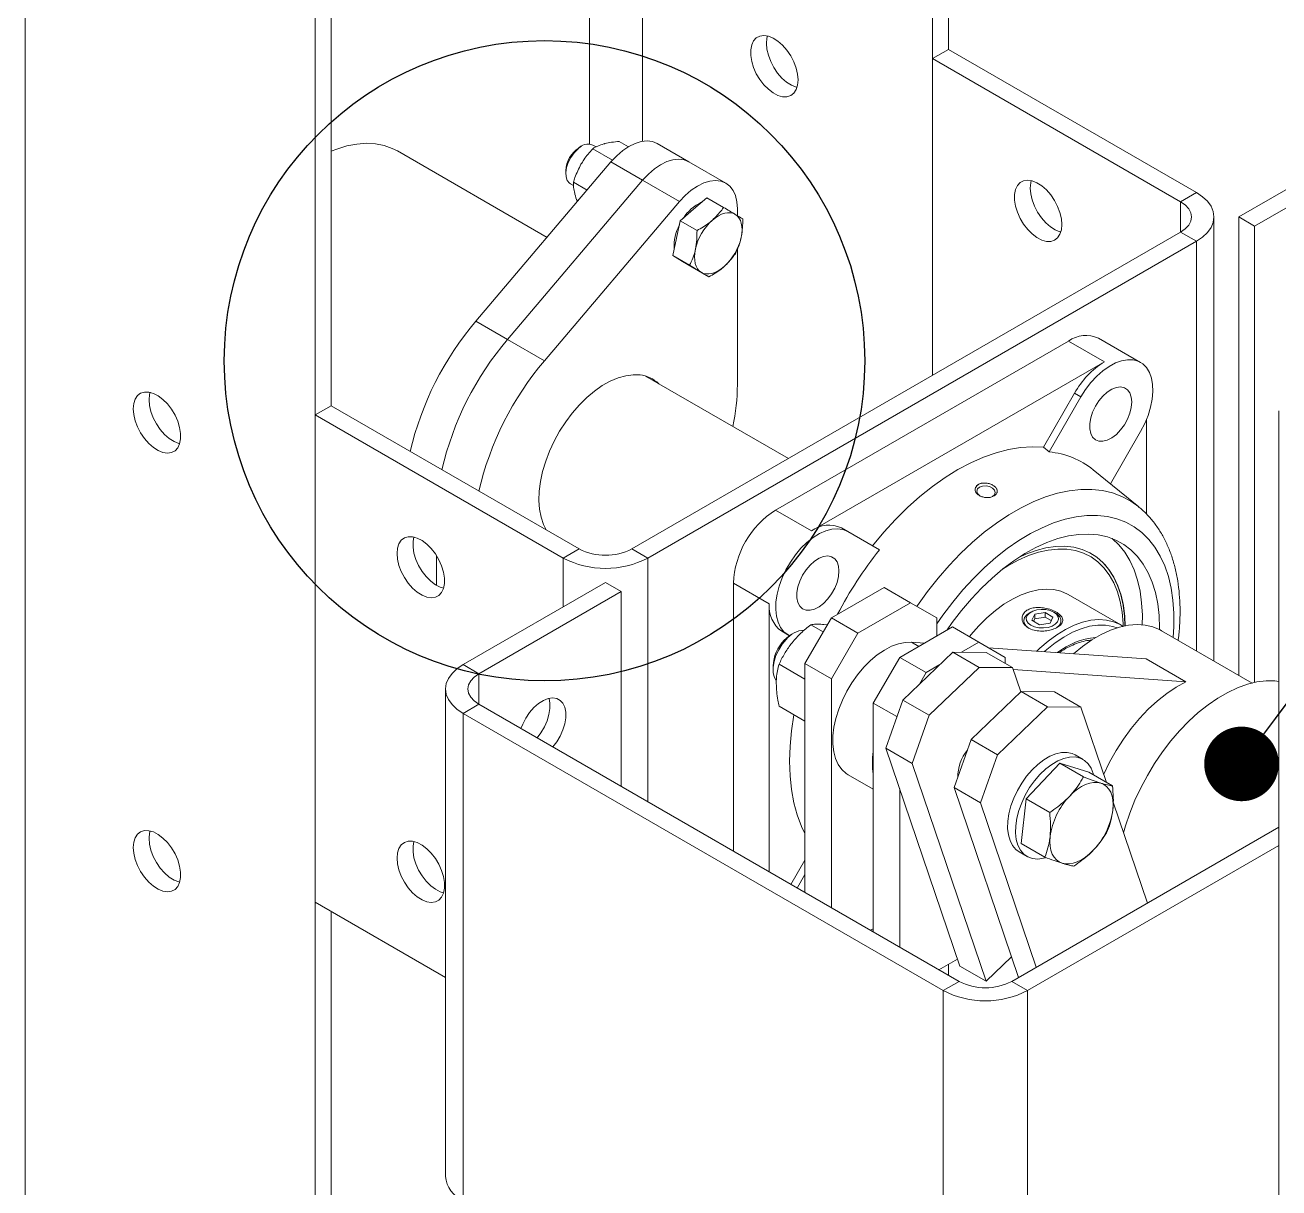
# Model space of a CAD drawing. Header units: millimetres. Extents: x -3124 to 13554, y -5049 to 691.
# Drawn here: x -1546 to -1209.9, y -3250.6 to -2938.9 of the extents above; entities that cross this region are included whole.
import ezdxf

# ---------------------------------------------------------------- set-up
doc = ezdxf.new("R2010")
doc.units = ezdxf.units.MM
doc.layers.add('SHEET', color=179, linetype='Continuous')
doc.dimstyles.new('SLDDIMSTYLE1', dxfattribs={"dimtxt": 0.18, "dimasz": 3.302, "dimexe": 0, "dimexo": 0.0625, "dimgap": 0, "dimtad": 0, "dimtih": 1, "dimtoh": 1, "dimdec": 0, "dimrnd": 1e-09, "dimzin": 0, "dimdsep": 46, "dimtxsty": 'Standard', "dimsah": 1, "dimcen": 0.09, "dimadec": 0, "dimazin": 0, "dimtfac": 3.302, "dimtdec": 0, "dimtofl": 0, "dimtmove": 0, "dimatfit": 3, "dimfxl": 1, "dimfrac": 2, "dimtolj": 1, "dimtzin": 0, "dimarcsym": 0})

msp = doc.modelspace()

# ---------------------------------------------------------------- linework, layer by layer
at = {"linetype": 'Continuous', "lineweight": 20}
for p, q in [((-1298.49524, -2780.87176), (-1298.49524, -2945.40477)), ((-1302.73789, -2783.32099), (-1302.73789, -3032.7604)), ((-1380.51964, -2970.01314), (-1380.51964, -2828.22344)), ((-1545.98262, -4156.73437), (-1545.98262, -2833.93828)), ((-1394.66176, -2836.38757), (-1394.66176, -2970.77433)), ((-1463.95824, -3040.92453), (-1463.95824, -2876.39152)), ((-1468.20086, -4201.63682), (-1468.20086, -2878.84073)), ((-1298.49524, -2945.40477), (-1302.73789, -2947.854)), ((-1232.02721, -2983.77595), (-1298.49524, -2945.40477)), ((-1236.26986, -2986.22518), (-1302.73789, -2947.854)), ((-1302.73789, -2947.854), (-1302.73789, -3032.7604)), ((-1386.72526, -2970.06081), (-1384.26835, -2971.47915)), ((-1368.07051, -2975.5094), (-1376.55577, -2970.61096)), ((-1220.71348, -2990.30722), (-1182.52973, -2968.26421)), ((-1216.4709, -2992.75642), (-1178.28714, -2970.7134)), ((-1406.09209, -2995.77721), (-1446.20265, -2972.62187)), ((-1396.80923, -2971.34055), (-1397.4908, -2971.73405)), ((-1393.8321, -2972.00539), (-1388.52168, -2975.07103)), ((-1392.957, -2971.53485), (-1393.80879, -2971.04312)), ((-1388.95834, -2975.57144), (-1425.14786, -3018.24957)), ((-1380.47309, -2980.46987), (-1388.95834, -2975.57144)), ((-1358.17098, -2981.22428), (-1368.07051, -2975.5094)), ((-1380.47309, -2980.46987), (-1416.6626, -3023.14801)), ((-1401.05122, -2977.90153), (-1401.05118, -2978.68856)), ((-1370.57355, -2986.18475), (-1380.47309, -2980.46987)), ((-1399.80831, -2981.43566), (-1398.97068, -2981.91921)), ((-1399.00402, -2981.0192), (-1395.36119, -2983.12217)), ((-1236.26986, -2986.22518), (-1232.02721, -2983.77595)), ((-1370.57355, -2986.18475), (-1406.76307, -3028.86289)), ((-1366.82598, -2988.25316), (-1363.26676, -2985.14516)), ((-1363.26676, -2985.14516), (-1358.77231, -2987.73976)), ((-1236.26986, -2986.22518), (-1236.26986, -2994.38921)), ((-1370.3852, -2991.36116), (-1366.82598, -2988.25316)), ((-1355.06376, -2989.96341), (-1355.06376, -2988.09196)), ((-1227.34095, -3109.36011), (-1227.34095, -2990.3072)), ((-1220.71348, -2990.30722), (-1216.4709, -2992.75642)), ((-1220.71348, -3113.18605), (-1220.71348, -2990.30722)), ((-1371.37487, -2996.0186), (-1370.3852, -2991.36116)), ((-1370.3852, -2991.36116), (-1365.89074, -2993.95576)), ((-1216.4709, -3115.09452), (-1216.4709, -2992.75642)), ((-1383.34805, -3079.29568), (-1236.26986, -2994.38925)), ((-1379.10538, -3081.74492), (-1232.02719, -2996.83849)), ((-1372.36456, -3000.67594), (-1371.37487, -2996.0186)), ((-1236.26986, -2994.38925), (-1232.02719, -2996.83849)), ((-1232.02719, -3106.65478), (-1232.02719, -2996.83849)), ((-1372.36456, -3000.67594), (-1367.8701, -3003.27054)), ((-1369.79501, -3002.22538), (-1372.36456, -3000.67594)), ((-1355.06376, -3035.22022), (-1355.06376, -2998.90343)), ((-1370.17, -3002.00945), (-1370.41725, -3001.85014)), ((-1370.17, -3002.00945), (-1369.77053, -3002.24006)), ((-1367.22549, -3003.77472), (-1369.79501, -3002.22538)), ((-1367.22549, -3003.77472), (-1362.73103, -3006.36932)), ((-1416.6626, -3023.14801), (-1425.14786, -3018.24957)), ((-1406.76307, -3028.86289), (-1416.6626, -3023.14801)), ((-1266.32187, -3023.57697), (-1344.8107, -3068.8876)), ((-1256.70531, -3029.12849), (-1266.32187, -3023.57697)), ((-1247.0088, -3029.31614), (-1258.32253, -3022.78487)), ((-1256.70531, -3029.12849), (-1335.19414, -3074.43913)), ((-1341.38471, -3055.07066), (-1379.69249, -3032.95605)), ((-1273.05624, -3052.03758), (-1264.70531, -3037.57329)), ((-1263.00814, -3038.55305), (-1264.70531, -3037.57329)), ((-1468.20086, -3043.37375), (-1463.95824, -3040.92453)), ((-1397.49021, -3079.2957), (-1463.95824, -3040.92453)), ((-1263.00814, -3038.55305), (-1271.52229, -3053.30001)), ((-1401.73284, -3081.74492), (-1468.20086, -3043.37375)), ((-1468.20086, -3043.37375), (-1468.20086, -3174.02025)), ((-1245.3916, -3070.00699), (-1245.3916, -3044.50352)), ((-1209.93464, -3042.26935), (-1209.93464, -3422.77742)), ((-1255.10716, -3061.82062), (-1247.00814, -3047.7927)), ((-1273.05624, -3052.03758), (-1271.52229, -3053.30001)), ((-1247.49776, -3068.02589), (-1259.68195, -3058.08996)), ((-1344.8107, -3068.8876), (-1335.19414, -3074.43913)), ((-1325.49699, -3074.6271), (-1327.19416, -3073.64734)), ((-1325.49699, -3074.6271), (-1316.98282, -3079.54382)), ((-1435.67399, -3081.16983), (-1435.67399, -3089.09772)), ((-1397.49021, -3079.2957), (-1401.73284, -3081.74492)), ((-1383.34805, -3079.29568), (-1379.10538, -3081.74492)), ((-1401.73284, -3094.80746), (-1401.73284, -3081.74492)), ((-1379.10538, -3081.74492), (-1379.10538, -3147.05751)), ((-1390.41911, -3088.2762), (-1428.60285, -3110.3192)), ((-1390.41911, -3088.2762), (-1386.17652, -3090.72539)), ((-1386.17652, -3090.72539), (-1424.36026, -3112.76839)), ((-1386.17652, -3142.97544), (-1386.17652, -3090.72539)), ((-1356.12443, -3088.48356), (-1346.50787, -3094.03508)), ((-1356.12443, -3160.32421), (-1356.12443, -3088.48356)), ((-1329.87828, -3097.79196), (-1315.73612, -3089.62787)), ((-1308.66506, -3093.7099), (-1315.73612, -3089.62787)), ((-1252.28739, -3099.69296), (-1266.42951, -3091.52888)), ((-1346.50787, -3094.03508), (-1346.50787, -3165.87573)), ((-1322.80722, -3101.874), (-1308.66506, -3093.7099)), ((-1301.594, -3097.79327), (-1308.66506, -3093.7099)), ((-1336.94934, -3110.0394), (-1329.87828, -3097.79196)), ((-1329.87828, -3097.79196), (-1322.80722, -3101.874)), ((-1301.594, -3097.79327), (-1301.594, -3102.60874)), ((-1276.37994, -3096.23331), (-1276.85831, -3096.50975)), ((-1275.36353, -3096.81949), (-1276.11067, -3098.42919)), ((-1276.11067, -3098.42919), (-1274.06941, -3099.60758)), ((-1275.36353, -3098.02396), (-1275.66973, -3098.68384)), ((-1272.57514, -3096.38817), (-1275.36353, -3096.81949)), ((-1275.36353, -3096.81949), (-1275.36353, -3098.02396)), ((-1272.57514, -3097.59265), (-1275.36353, -3098.02396)), ((-1270.53388, -3097.56657), (-1272.57514, -3096.38817)), ((-1272.57514, -3096.38817), (-1272.57514, -3097.59265)), ((-1270.97474, -3098.51654), (-1272.57514, -3097.59265)), ((-1271.28102, -3099.17627), (-1270.53388, -3097.56657)), ((-1269.78607, -3096.50975), (-1270.26465, -3096.23333)), ((-1341.49699, -3102.33995), (-1343.19416, -3101.3602)), ((-1341.08656, -3102.57728), (-1343.19416, -3101.3602)), ((-1332.05116, -3101.55534), (-1335.41364, -3099.61422)), ((-1330.97006, -3099.68283), (-1331.92881, -3099.55612)), ((-1311.5643, -3108.3644), (-1297.42214, -3100.2003)), ((-1290.35091, -3104.28244), (-1297.42214, -3100.2003)), ((-1274.06941, -3099.60758), (-1271.28102, -3099.17627)), ((-1217.1408, -3115.24846), (-1241.39867, -3101.24469)), ((-1341.49699, -3102.33995), (-1341.08618, -3102.57713)), ((-1339.84825, -3101.83733), (-1340.62699, -3102.28704)), ((-1322.80722, -3101.874), (-1329.87828, -3114.12144)), ((-1304.95298, -3104.54786), (-1308.4217, -3104.30061)), ((-1306.47317, -3105.42547), (-1308.4217, -3104.30061)), ((-1295.03683, -3106.98757), (-1290.35091, -3104.28244)), ((-1283.27984, -3108.3658), (-1290.35091, -3104.28244)), ((-1318.63536, -3120.61184), (-1311.5643, -3108.3644)), ((-1311.5643, -3108.3644), (-1304.49307, -3112.44654)), ((-1297.3002, -3106.96949), (-1310.74079, -3119.80842)), ((-1290.22914, -3111.05153), (-1297.3002, -3106.96949)), ((-1297.3002, -3106.96949), (-1288.38046, -3107.04073)), ((-1288.38046, -3107.04073), (-1281.3094, -3111.12277)), ((-1245.50481, -3108.7864), (-1287.76975, -3105.77305)), ((-1283.27984, -3108.3658), (-1283.27984, -3109.98514)), ((-1424.36026, -3112.76839), (-1428.60285, -3110.3192)), ((-1345.50419, -3110.73541), (-1345.50419, -3111.63468)), ((-1336.94926, -3114.18181), (-1343.89894, -3110.16984)), ((-1329.87828, -3114.12144), (-1336.94934, -3110.0394)), ((-1336.94934, -3171.39379), (-1336.94934, -3110.0394)), ((-1304.49307, -3112.44654), (-1300.80518, -3110.31756)), ((-1290.22914, -3111.05153), (-1303.66973, -3123.89046)), ((-1281.3094, -3111.12277), (-1290.22914, -3111.05153)), ((-1279.09787, -3117.6487), (-1281.3094, -3111.12277)), ((-1234.8983, -3114.90941), (-1281.14363, -3111.61225)), ((-1234.8983, -3114.90941), (-1245.50481, -3108.7864)), ((-1424.36026, -3120.93243), (-1424.36026, -3112.76839)), ((-1329.87828, -3175.47582), (-1329.87828, -3114.12144)), ((-1304.49307, -3112.44654), (-1306.28734, -3115.55431)), ((-1433.2892, -3116.85045), (-1433.2892, -3247.49695)), ((-1278.98622, -3117.54193), (-1292.42681, -3130.38086)), ((-1271.91516, -3121.62397), (-1278.98622, -3117.54193)), ((-1278.98622, -3117.54193), (-1270.06647, -3117.61317)), ((-1270.06647, -3117.61317), (-1262.99541, -3121.69521)), ((-1424.36022, -3120.93254), (-1428.60285, -3123.38176)), ((-1295.66685, -3195.22564), (-1424.36022, -3120.93254)), ((-1336.94926, -3125.49613), (-1343.89894, -3121.48417)), ((-1312.30237, -3124.26779), (-1318.63536, -3120.61184)), ((-1318.63536, -3181.96623), (-1318.63536, -3120.61184)), ((-1315.26155, -3132.71844), (-1310.74079, -3119.80842)), ((-1310.74079, -3119.80842), (-1303.66973, -3123.89046)), ((-1271.91516, -3121.62397), (-1285.35575, -3134.4629)), ((-1262.99541, -3121.69521), (-1271.91516, -3121.62397)), ((-1256.14347, -3141.91465), (-1262.99541, -3121.69521)), ((-1299.90947, -3197.67486), (-1428.60285, -3123.38176)), ((-1428.60285, -3123.38176), (-1428.60285, -3254.02825)), ((-1303.66973, -3123.89046), (-1308.19049, -3136.80048)), ((-1296.94756, -3143.29088), (-1292.42681, -3130.38086)), ((-1292.42681, -3130.38086), (-1285.35575, -3134.4629)), ((-1308.19049, -3136.80048), (-1315.26155, -3132.71844)), ((-1315.26155, -3132.71844), (-1295.46597, -3191.13366)), ((-1285.35575, -3134.4629), (-1289.8765, -3147.37292)), ((-1262.41623, -3135.74914), (-1264.53756, -3134.52452)), ((-1308.19049, -3136.80048), (-1288.39491, -3195.21569)), ((-1277.68346, -3146.32826), (-1268.62796, -3136.78033)), ((-1268.62796, -3136.78033), (-1262.3147, -3140.4249)), ((-1268.62796, -3136.78033), (-1260.86008, -3139.19183)), ((-1325.3464, -3139.85824), (-1318.63528, -3143.73249)), ((-1260.86008, -3139.19183), (-1254.54682, -3142.8364)), ((-1311.56413, -3186.04836), (-1311.56413, -3143.62938)), ((-1289.8765, -3147.37292), (-1296.94756, -3143.29088)), ((-1296.94756, -3143.29088), (-1279.70423, -3194.17472)), ((-1289.8765, -3147.37292), (-1274.94712, -3191.42843)), ((-1278.97113, -3158.28783), (-1277.68346, -3146.32826)), ((-1277.68346, -3146.32826), (-1271.3702, -3149.97283)), ((-1245.18647, -3174.24798), (-1254.34995, -3147.2071)), ((-1209.93464, -3153.89756), (-1281.52468, -3195.22562)), ((-1278.97113, -3158.28783), (-1272.65787, -3161.9324)), ((-1209.9346, -3158.79602), (-1277.28201, -3197.67486)), ((-1279.53632, -3160.5059), (-1277.41498, -3161.73052)), ((-1340.71234, -3169.22143), (-1336.94939, -3162.70381)), ((-1336.94926, -3166.62288), (-1339.01517, -3170.20119)), ((-1468.20086, -3174.02025), (-1433.2892, -3194.17432)), ((-1463.95824, -3472.87454), (-1463.95824, -3176.46953)), ((-1318.63528, -3181.11968), (-1319.36846, -3181.54294)), ((-1318.63532, -3181.64526), (-1318.91328, -3181.80572)), ((-1288.39491, -3195.21569), (-1281.56295, -3188.68957)), ((-1296.1021, -3189.25663), (-1301.05431, -3192.11548)), ((-1298.49524, -3190.63806), (-1298.49524, -3193.59279)), ((-1288.39491, -3195.21569), (-1295.46597, -3191.13366)), ((-1295.66685, -3195.22564), (-1299.90947, -3197.67486)), ((-1281.52468, -3195.22562), (-1277.28201, -3197.67486)), ((-1299.90947, -3197.67486), (-1299.90947, -3328.32136)), ((-1277.28201, -3197.67486), (-1277.28201, -3328.32136))]:
    msp.add_line(p, q, dxfattribs=at)
at = {"linetype": 'Continuous', "lineweight": 20, "flags": 128}
for points in [[(-1338.80033, -2953.5732), (-1338.93065, -2952.0186), (-1339.31612, -2950.37735), (-1339.94099, -2948.71646), (-1340.77971, -2947.10412), (-1341.79798, -2945.60607), (-1342.95407, -2944.28387), (-1344.2006, -2943.19155), (-1345.48667, -2942.37378), (-1346.75942, -2941.86418), (-1347.96693, -2941.68358), (-1349.05971, -2941.83923), (-1349.99301, -2942.32494), (-1350.72865, -2943.12062), (-1351.23643, -2944.19393), (-1351.49563, -2945.50088), (-1351.49563, -2946.98783), (-1351.23643, -2948.59395), (-1350.72865, -2950.25354), (-1349.99301, -2951.89865), (-1349.05971, -2953.46183), (-1347.96693, -2954.87928), (-1346.75942, -2956.09274), (-1345.48667, -2957.05263), (-1344.2006, -2957.71972), (-1342.95407, -2958.06662), (-1341.79798, -2958.07921), (-1340.77971, -2957.75693), (-1339.94099, -2957.11285), (-1339.31612, -2956.17342), (-1338.93065, -2954.97723), (-1338.80033, -2953.5732)], [(-1347.28561, -2943.77629), (-1347.15537, -2942.37211), (-1347.0114, -2941.80043)], [(-1339.07456, -2955.5489), (-1339.32651, -2955.48521), (-1340.59935, -2954.97557), (-1341.88533, -2954.15784), (-1343.13187, -2953.06552), (-1344.28795, -2951.74333), (-1345.30622, -2950.24537), (-1346.14494, -2948.63293), (-1346.7699, -2946.97199), (-1347.15537, -2945.33074), (-1347.28561, -2943.77629)], [(-1446.20265, -2972.62187), (-1447.57738, -2971.92171), (-1449.74857, -2971.14871), (-1452.06836, -2970.69432), (-1454.51802, -2970.56215), (-1457.07783, -2970.75346), (-1459.72722, -2971.2667), (-1462.44481, -2972.0975), (-1463.95824, -2972.68666)], [(-1376.55577, -2970.61096), (-1376.58211, -2970.5959), (-1377.85773, -2970.08421), (-1379.28737, -2969.90839), (-1380.83547, -2970.07292), (-1382.46358, -2970.57352), (-1384.13122, -2971.39781), (-1385.79699, -2972.5254), (-1387.41948, -2973.9283), (-1388.95834, -2975.57144)], [(-1397.86178, -2972.10149), (-1398.85076, -2973.12397), (-1399.71144, -2974.34221), (-1400.38968, -2975.6797), (-1400.84293, -2977.05228), (-1401.04269, -2978.37383), (-1400.97639, -2979.56125), (-1400.64821, -2980.53997), (-1400.07879, -2981.24839), (-1399.80831, -2981.43566)], [(-1368.07051, -2975.5094), (-1368.09685, -2975.49433), (-1369.37247, -2974.98264), (-1370.80211, -2974.80683), (-1372.35021, -2974.97135), (-1373.97832, -2975.47195), (-1375.64597, -2976.29625), (-1377.31174, -2977.42384), (-1378.93422, -2978.82673), (-1380.47309, -2980.46987)], [(-1368.07051, -2975.5094), (-1368.09685, -2975.49433), (-1369.37247, -2974.98264), (-1370.80211, -2974.80683), (-1372.35021, -2974.97135), (-1373.97832, -2975.47195), (-1375.64597, -2976.29625), (-1377.31174, -2977.42384), (-1378.93422, -2978.82673), (-1380.47309, -2980.46987)], [(-1355.06376, -2988.09196), (-1355.19554, -2986.24334), (-1355.58761, -2984.59279), (-1356.2302, -2983.18137), (-1357.10736, -2982.04407), (-1358.19732, -2981.20921), (-1359.47294, -2980.69752), (-1360.90258, -2980.52171), (-1362.45067, -2980.68623), (-1364.07879, -2981.18683), (-1365.74643, -2982.01113), (-1367.4122, -2983.13872), (-1369.03469, -2984.54161), (-1370.57355, -2986.18475)], [(-1268.08964, -2992.35221), (-1268.21995, -2990.79772), (-1268.60543, -2989.15637), (-1269.2303, -2987.49558), (-1270.06911, -2985.88309), (-1271.08729, -2984.38518), (-1272.24338, -2983.06288), (-1273.48991, -2981.97056), (-1274.77598, -2981.15279), (-1276.04882, -2980.64324), (-1277.25632, -2980.46255), (-1278.34902, -2980.61825), (-1279.28232, -2981.10396), (-1280.01795, -2981.89973), (-1280.52574, -2982.97304), (-1280.78494, -2984.27989), (-1280.78494, -2985.76685), (-1280.52574, -2987.37297), (-1280.01795, -2989.03255), (-1279.28232, -2990.67766), (-1278.34902, -2992.24094), (-1277.25632, -2993.65825), (-1276.04882, -2994.87171), (-1274.77598, -2995.83174), (-1273.48991, -2996.49883), (-1272.24338, -2996.84573), (-1271.08729, -2996.85833), (-1270.06911, -2996.53589), (-1269.2303, -2995.89187), (-1268.60543, -2994.95253), (-1268.21995, -2993.75634), (-1268.08964, -2992.35221)], [(-1276.57491, -2982.55531), (-1276.44468, -2981.15122), (-1276.30071, -2980.57954)], [(-1268.36395, -2994.32796), (-1268.61582, -2994.26423), (-1269.88865, -2993.75468), (-1271.17464, -2992.93696), (-1272.42126, -2991.84459), (-1273.57726, -2990.52244), (-1274.59553, -2989.02438), (-1275.43425, -2987.41194), (-1276.0592, -2985.7511), (-1276.44468, -2984.10985), (-1276.57491, -2982.55531)], [(-1232.02719, -2996.83849), (-1230.39668, -2995.73634), (-1229.0848, -2994.50056), (-1228.12402, -2993.16149), (-1227.53794, -2991.75211), (-1227.34095, -2990.3072), (-1227.53792, -2988.86228), (-1228.12397, -2987.45296), (-1229.08477, -2986.1139), (-1230.39668, -2984.87806), (-1232.02721, -2983.77595)], [(-1236.26986, -2994.38925), (-1235.02624, -2993.51443), (-1234.1021, -2992.51642), (-1233.53304, -2991.43345), (-1233.34095, -2990.30719), (-1233.53304, -2989.181), (-1234.1021, -2988.09803), (-1235.02626, -2987.09996), (-1236.26986, -2986.22518)], [(-1361.76313, -2991.17588), (-1360.94496, -2990.5264), (-1360.11374, -2989.99409), (-1359.28372, -2989.58832), (-1358.4691, -2989.31585), (-1357.6838, -2989.18148), (-1356.94126, -2989.18734), (-1356.2542, -2989.33348), (-1355.63437, -2989.61732)], [(-1355.63437, -2989.61732), (-1355.09238, -2990.03409), (-1354.63749, -2990.57648), (-1354.27747, -2991.23536), (-1354.01852, -2991.99949), (-1353.86507, -2992.85568), (-1353.81969, -2993.78935), (-1353.88321, -2994.78452), (-1354.05452, -2995.82409)], [(-1364.73217, -3005.14809), (-1365.27418, -3004.73133), (-1365.72907, -3004.18884), (-1366.08906, -3003.52996), (-1366.34801, -3002.76592), (-1366.50149, -3001.90965), (-1366.54686, -3000.97598), (-1366.48333, -2999.9809), (-1366.31202, -2998.94132)], [(-1358.60343, -3003.58944), (-1359.4216, -3004.23902), (-1360.2528, -3004.77123), (-1361.08282, -3005.17709), (-1361.89745, -3005.44948), (-1362.68276, -3005.58394), (-1363.42528, -3005.57807), (-1364.11233, -3005.43193), (-1364.73217, -3005.14809)], [(-1247.00814, -3047.7927), (-1245.90516, -3045.67592), (-1245.00551, -3043.50316), (-1244.32931, -3041.32312), (-1243.89166, -3039.18432), (-1243.70233, -3037.13467), (-1243.76557, -3035.21991), (-1244.07993, -3033.48283), (-1244.63841, -3031.96212), (-1245.42854, -3030.69194), (-1246.43267, -3029.70046), (-1247.62835, -3029.00995), (-1248.98888, -3028.63586), (-1250.48387, -3028.58654), (-1252.07993, -3028.86295), (-1253.7414, -3029.45912), (-1255.43117, -3030.3616), (-1257.11148, -3031.55025), (-1258.74482, -3032.99854), (-1260.29468, -3034.67412), (-1261.72645, -3036.53946), (-1263.00814, -3038.55305)], [(-1406.30986, -3074.20421), (-1407.04162, -3072.75218), (-1407.69574, -3070.80679), (-1408.10734, -3068.64821), (-1408.27066, -3066.30696), (-1408.18337, -3063.81589), (-1407.84671, -3061.20986), (-1407.26537, -3058.52547), (-1406.4476, -3055.80055), (-1405.4048, -3053.07316), (-1404.15165, -3050.38172), (-1402.70567, -3047.76392), (-1401.08728, -3045.25654), (-1399.31909, -3042.89474), (-1397.42598, -3040.71187), (-1395.4345, -3038.73833), (-1393.37264, -3037.00187), (-1391.2693, -3035.52697), (-1389.15403, -3034.33427), (-1387.05651, -3033.44053), (-1385.00619, -3032.85837), (-1383.03186, -3032.59574), (-1381.16124, -3032.65657)], [(-1516.99123, -3041.74527), (-1516.861, -3040.34109), (-1516.47552, -3039.1449), (-1515.85057, -3038.20551), (-1515.01185, -3037.56154), (-1513.99358, -3037.23915), (-1512.83749, -3037.25174), (-1511.59096, -3037.59864), (-1510.30497, -3038.26568), (-1509.03214, -3039.22562), (-1507.82463, -3040.43918), (-1506.73185, -3041.85653), (-1505.79855, -3043.41981), (-1505.063, -3045.06478), (-1504.55522, -3046.72436), (-1504.29601, -3048.33058), (-1504.29601, -3049.81754), (-1504.55522, -3051.12439), (-1505.063, -3052.1977), (-1505.79855, -3052.99352), (-1506.73185, -3053.47913), (-1507.82463, -3053.63488), (-1509.03214, -3053.45419), (-1510.30497, -3052.94454), (-1511.59096, -3052.12682), (-1512.83749, -3051.0345), (-1513.99358, -3049.7123), (-1515.01185, -3048.21434), (-1515.85057, -3046.6019), (-1516.47552, -3044.94096), (-1516.861, -3043.29971), (-1516.99123, -3041.74527)], [(-1512.74861, -3039.29605), (-1512.61837, -3037.89187), (-1512.4744, -3037.32018)], [(-1249.35127, -3039.90728), (-1249.48353, -3038.57932), (-1249.87411, -3037.46619), (-1250.50475, -3036.61993), (-1251.34596, -3036.08008), (-1252.35841, -3035.87183), (-1253.49477, -3036.00503), (-1254.70188, -3036.47332), (-1255.92332, -3037.25495), (-1257.10195, -3038.31324), (-1258.18268, -3039.59874), (-1259.11499, -3041.05146), (-1259.85526, -3042.60327), (-1260.36888, -3044.18183), (-1260.63184, -3045.71312), (-1260.63184, -3047.12561), (-1260.36888, -3048.3534), (-1259.85526, -3049.33885), (-1259.11499, -3050.03597), (-1258.18268, -3050.41226), (-1257.10195, -3050.44998), (-1255.92332, -3050.14754), (-1254.70188, -3049.51883), (-1253.49477, -3048.59343), (-1252.35841, -3047.41461), (-1251.34596, -3046.0375), (-1250.50475, -3044.52631), (-1249.87411, -3042.95193), (-1249.48353, -3041.38785), (-1249.35127, -3039.90728)], [(-1504.53756, -3051.06865), (-1504.78951, -3051.00497), (-1506.06235, -3050.49532), (-1507.34833, -3049.6776), (-1508.59487, -3048.58528), (-1509.75095, -3047.26308), (-1510.76922, -3045.76513), (-1511.60794, -3044.15268), (-1512.2329, -3042.49174), (-1512.61837, -3040.8505), (-1512.74861, -3039.29605)], [(-1318.84323, -3078.46985), (-1315.824, -3074.84921), (-1312.69008, -3071.43258), (-1309.45949, -3068.2395), (-1306.15087, -3065.28853), (-1302.78338, -3062.59666), (-1299.37644, -3060.17939), (-1295.94973, -3058.05081), (-1292.52299, -3056.22298), (-1289.11607, -3054.70669), (-1285.74858, -3053.51054), (-1282.43998, -3052.64147), (-1279.20939, -3052.10459), (-1276.07545, -3051.90286), (-1273.05624, -3052.03758)], [(-1306.98542, -3094.67993), (-1306.83631, -3094.46195), (-1304.13436, -3090.70754), (-1301.2948, -3087.11888), (-1298.3344, -3083.71725), (-1295.27045, -3080.52245), (-1292.12099, -3077.55336), (-1288.90443, -3074.82734), (-1285.63973, -3072.36029), (-1282.34596, -3070.16681), (-1279.04253, -3068.25978), (-1275.74879, -3066.65037), (-1272.48408, -3065.34807), (-1269.26756, -3064.36036), (-1266.11807, -3063.69313), (-1263.05412, -3063.35037), (-1260.09371, -3063.33399), (-1257.25417, -3063.64418), (-1254.5522, -3064.27897), (-1252.00364, -3065.23478), (-1249.62344, -3066.50601), (-1247.49776, -3068.02589)], [(-1287.31911, -3065.48976), (-1286.71654, -3065.24613), (-1286.18237, -3064.76637), (-1285.99208, -3064.16814), (-1286.17441, -3063.54278), (-1286.70175, -3062.9852), (-1287.4936, -3062.58061), (-1288.42968, -3062.39037), (-1289.36749, -3062.44338), (-1290.16398, -3062.7318), (-1290.69815, -3063.21155), (-1290.88845, -3063.80979), (-1290.70612, -3064.43515), (-1290.17895, -3064.99254)], [(-1301.594, -3099.42216), (-1299.96165, -3097.06948), (-1297.34661, -3093.59593), (-1294.60466, -3090.29519), (-1291.75326, -3087.18834), (-1288.81031, -3084.29487), (-1285.79454, -3081.63307), (-1282.7249, -3079.21983), (-1279.62087, -3077.07038), (-1276.50204, -3075.19828), (-1273.38815, -3073.6155), (-1270.29887, -3072.33184), (-1267.25374, -3071.35546), (-1264.27202, -3070.69271), (-1261.37257, -3070.34757), (-1258.57368, -3070.32243), (-1255.89308, -3070.61719), (-1253.3477, -3071.23016), (-1250.95366, -3072.15748), (-1248.72605, -3073.39328), (-1246.679, -3074.92964), (-1244.82542, -3076.7569), (-1243.17704, -3078.86351), (-1241.7443, -3081.23614), (-1240.53622, -3083.85985), (-1239.56048, -3086.71804), (-1238.8232, -3089.79264), (-1238.32909, -3093.06408), (-1238.08125, -3096.51185), (-1238.08125, -3100.11408), (-1238.25692, -3103.05838)], [(-1325.49699, -3074.6271), (-1326.77868, -3074.09331), (-1328.21045, -3073.88105), (-1329.76031, -3073.99492), (-1331.39363, -3074.43242), (-1333.07394, -3075.18382), (-1334.76374, -3076.23232), (-1336.42521, -3077.55445), (-1338.02127, -3079.1208), (-1339.51626, -3080.8962), (-1340.87676, -3082.84111), (-1342.07246, -3084.91213), (-1343.07657, -3087.06294), (-1343.8667, -3089.24539), (-1344.42518, -3091.41091), (-1344.73956, -3093.51095), (-1344.80278, -3095.49871), (-1344.61345, -3097.32978), (-1344.1758, -3098.96327), (-1343.4996, -3100.36259), (-1342.59997, -3101.49665), (-1341.49699, -3102.33995)], [(-1446.28054, -3080.52428), (-1446.15031, -3079.1202), (-1445.76483, -3077.92391), (-1445.13988, -3076.98463), (-1444.30116, -3076.34055), (-1443.28289, -3076.01826), (-1442.12689, -3076.03071), (-1440.88027, -3076.37766), (-1439.59428, -3077.0447), (-1438.32145, -3078.00473), (-1437.11394, -3079.2182), (-1436.02116, -3080.63555), (-1435.08794, -3082.19878), (-1434.35231, -3083.84389), (-1433.84452, -3085.50348), (-1433.58532, -3087.1096), (-1433.58532, -3088.59655), (-1433.84452, -3089.9034), (-1434.35231, -3090.97671), (-1435.08794, -3091.77248), (-1436.02116, -3092.25825), (-1437.11394, -3092.4139), (-1438.32145, -3092.2332), (-1439.59428, -3091.72365), (-1440.88027, -3090.90593), (-1442.12689, -3089.81356), (-1443.28289, -3088.49141), (-1444.30116, -3086.99336), (-1445.13988, -3085.38092), (-1445.76483, -3083.72007), (-1446.15031, -3082.07882), (-1446.28054, -3080.52428)], [(-1441.76371, -3076.09929), (-1442.00529, -3077.35042), (-1442.00529, -3078.83737), (-1441.74609, -3080.44349), (-1441.2383, -3082.10308), (-1440.50267, -3083.74819), (-1439.56937, -3085.31147), (-1438.47667, -3086.72877), (-1437.26917, -3087.94224), (-1435.99633, -3088.90227), (-1434.71026, -3089.56936), (-1433.82695, -3089.84772)], [(-1241.9286, -3100.95679), (-1241.92671, -3100.53285), (-1242.0507, -3097.18812), (-1242.42183, -3094.01009), (-1243.03747, -3091.02082), (-1243.8933, -3088.24155), (-1244.98334, -3085.69163), (-1246.29993, -3083.38889), (-1247.83384, -3081.34965), (-1249.57429, -3079.58811), (-1251.50911, -3078.11671), (-1253.62471, -3076.94561), (-1255.90625, -3076.08319), (-1258.33772, -3075.5354), (-1260.90206, -3075.30609), (-1263.58131, -3075.39689), (-1266.35664, -3075.80713), (-1269.20864, -3076.53409), (-1272.11725, -3077.57251), (-1275.06205, -3078.91508), (-1278.02249, -3080.55246), (-1280.9777, -3082.47319), (-1283.90699, -3084.66368), (-1286.78979, -3087.10875), (-1289.60592, -3089.79108), (-1292.3356, -3092.69187), (-1294.95971, -3095.79093), (-1297.45981, -3099.06643), (-1298.82866, -3101.01236)], [(-1246.55582, -3099.65988), (-1246.53066, -3097.02907), (-1246.71659, -3093.72379), (-1247.14914, -3090.59086), (-1247.82531, -3087.6522), (-1248.74034, -3084.92852), (-1249.88778, -3082.43879), (-1251.25962, -3080.20047), (-1252.84624, -3078.22942), (-1254.63649, -3076.53926), (-1254.68801, -3076.49727)], [(-1327.84015, -3085.21795), (-1327.9724, -3083.88998), (-1328.36298, -3082.77685), (-1328.99362, -3081.93059), (-1329.83483, -3081.39074), (-1330.84728, -3081.18249), (-1331.9836, -3081.31566), (-1333.19073, -3081.78397), (-1334.41215, -3082.56559), (-1335.59083, -3083.6239), (-1336.67155, -3084.9094), (-1337.60384, -3086.3621), (-1338.34411, -3087.91391), (-1338.85771, -3089.49247), (-1339.12067, -3091.02376), (-1339.12067, -3092.43625), (-1338.85771, -3093.66404), (-1338.34411, -3094.6495), (-1337.60384, -3095.34661), (-1336.67155, -3095.72292), (-1335.59083, -3095.76064), (-1334.41215, -3095.45817), (-1333.19073, -3094.82948), (-1331.9836, -3093.90406), (-1330.84728, -3092.72527), (-1329.83483, -3091.34816), (-1328.99362, -3089.83697), (-1328.36298, -3088.2626), (-1327.9724, -3086.69851), (-1327.84015, -3085.21795)], [(-1283.97101, -3084.71484), (-1282.56554, -3083.82863), (-1279.81773, -3082.31468), (-1277.087, -3081.0987), (-1274.39594, -3080.19094), (-1271.76691, -3079.59892), (-1269.22164, -3079.32743), (-1266.78125, -3079.37881), (-1264.46598, -3079.75267), (-1262.29497, -3080.44587), (-1260.28623, -3081.45254), (-1258.45643, -3082.76457), (-1256.82071, -3084.37097), (-1255.3926, -3086.25832), (-1254.18398, -3088.41117), (-1253.20485, -3090.81166), (-1252.46329, -3093.43974), (-1251.9655, -3096.27384), (-1251.71554, -3099.29025), (-1251.6922, -3100.06405)], [(-1251.1194, -3099.93546), (-1251.23888, -3097.41764), (-1251.60942, -3094.47289), (-1252.22367, -3091.71983), (-1253.07666, -3089.18062), (-1254.16156, -3086.87584), (-1255.46961, -3084.82399), (-1256.99029, -3083.04168), (-1258.71135, -3081.54305), (-1260.61894, -3080.34036), (-1262.69771, -3079.44313), (-1264.9309, -3078.85874), (-1267.30052, -3078.59178), (-1269.78754, -3078.64442), (-1272.3719, -3079.01635), (-1275.03278, -3079.70442), (-1277.74879, -3080.7032), (-1279.63642, -3081.56581)], [(-1251.20251, -3099.95182), (-1251.32345, -3097.33118), (-1251.69434, -3094.38352), (-1252.30918, -3091.62779), (-1253.16304, -3089.08616), (-1254.24899, -3086.77916), (-1255.5583, -3084.72532), (-1256.58329, -3083.46807)], [(-1292.86947, -3102.8285), (-1292.4655, -3102.33043), (-1290.37392, -3099.94849), (-1288.18603, -3097.77436), (-1285.92675, -3095.83272), (-1283.62153, -3094.14549), (-1281.29658, -3092.73178), (-1278.97825, -3091.60778), (-1276.69276, -3090.78599), (-1274.46601, -3090.27582), (-1272.32327, -3090.0832), (-1270.28875, -3090.21003), (-1268.38559, -3090.65506), (-1266.63528, -3091.41318), (-1266.42951, -3091.52888)], [(-1276.85831, -3096.50975), (-1277.5032, -3096.96729), (-1278.08794, -3097.67721), (-1278.31941, -3098.45181), (-1278.18003, -3099.23383), (-1277.68055, -3099.96505), (-1276.8578, -3100.59139)], [(-1270.26515, -3096.23304), (-1269.52767, -3096.80175), (-1269.09764, -3097.46737), (-1269.00981, -3098.17598), (-1269.27146, -3098.87009), (-1269.86122, -3099.49357), (-1270.73138, -3099.9959), (-1271.81139, -3100.33637), (-1273.01376, -3100.48741), (-1274.24124, -3100.43671), (-1275.39421, -3100.18843), (-1276.37939, -3099.76272), (-1277.11684, -3099.19398), (-1277.5469, -3098.52839), (-1277.63457, -3097.81987), (-1277.37309, -3097.12567), (-1276.78333, -3096.50219), (-1275.91317, -3095.99985), (-1274.83315, -3095.65939), (-1273.63062, -3095.50844), (-1272.4033, -3095.55905), (-1271.25029, -3095.8073), (-1270.26515, -3096.23304)], [(-1274.84036, -3106.6948), (-1274.04391, -3105.93843), (-1271.78463, -3103.9968), (-1269.47941, -3102.30956), (-1267.15446, -3100.89586), (-1264.83613, -3099.77185), (-1262.55063, -3098.95006), (-1260.32389, -3098.4399), (-1258.18114, -3098.24727), (-1256.14663, -3098.3741), (-1254.24347, -3098.81913), (-1252.49315, -3099.57725), (-1251.69222, -3100.06403)], [(-1269.542, -3100.4395), (-1268.80683, -3099.79008), (-1268.39497, -3099.04079), (-1268.34848, -3098.25522), (-1268.6709, -3097.49147), (-1269.33817, -3096.80632), (-1269.78607, -3096.50975)], [(-1272.74309, -3106.84444), (-1272.13108, -3106.30073), (-1269.85253, -3104.47141), (-1267.53888, -3102.91442), (-1265.21815, -3101.64857), (-1262.91858, -3100.68929), (-1260.66802, -3100.04818), (-1258.49383, -3099.73305), (-1256.42238, -3099.74774), (-1254.47882, -3100.09206), (-1253.30298, -3100.4877)], [(-1241.39867, -3101.24469), (-1241.79578, -3101.02568), (-1243.69338, -3100.22926), (-1245.747, -3099.75428), (-1247.93556, -3099.60561), (-1250.23659, -3099.78478), (-1252.62651, -3100.29005), (-1255.08078, -3101.11612), (-1257.57419, -3102.25456), (-1260.08117, -3103.69363), (-1262.57601, -3105.41869), (-1265.01424, -3107.39549)], [(-1342.00739, -3103.57875), (-1343.08083, -3104.87581), (-1344.00304, -3106.33613), (-1344.73092, -3107.89159), (-1345.23048, -3109.46934), (-1345.47831, -3110.9956), (-1345.46284, -3112.39916), (-1345.1848, -3113.61415), (-1344.69623, -3114.53259)], [(-1340.62699, -3102.28704), (-1341.39896, -3102.80374), (-1342.48887, -3103.78871)], [(-1308.4217, -3104.30061), (-1310.12836, -3104.34632), (-1311.92828, -3104.71716), (-1313.78932, -3105.40644), (-1315.67817, -3106.40194), (-1317.56112, -3107.68586), (-1319.4045, -3109.23516), (-1321.17538, -3111.02227), (-1322.84208, -3113.01506), (-1324.37483, -3115.17816), (-1325.74625, -3117.47278), (-1326.93176, -3119.85787), (-1327.91024, -3122.29087), (-1328.6642, -3124.72829), (-1329.18012, -3127.12651), (-1329.44885, -3129.44277), (-1329.4655, -3131.63551), (-1329.22981, -3133.66573), (-1328.74601, -3135.49695), (-1328.02277, -3137.09669), (-1327.07295, -3138.43607), (-1325.91353, -3139.49131), (-1325.3464, -3139.85824)], [(-1428.60285, -3110.3192), (-1430.23347, -3111.42131), (-1431.54529, -3112.65715), (-1432.50607, -3113.99623), (-1433.0922, -3115.40554), (-1433.2892, -3116.85045), (-1433.0922, -3118.29537), (-1432.50607, -3119.70473), (-1431.54529, -3121.0438), (-1430.23338, -3122.27964), (-1428.60285, -3123.38176)], [(-1424.36026, -3112.76839), (-1425.60389, -3113.64321), (-1426.52796, -3114.64128), (-1427.09702, -3115.72425), (-1427.28917, -3116.85045), (-1427.09711, -3117.97666), (-1426.52796, -3119.05967), (-1425.60389, -3120.0577), (-1424.36022, -3120.93254)], [(-1256.89006, -3139.71165), (-1255.32999, -3136.50215), (-1253.56535, -3133.36213), (-1251.62124, -3130.33927), (-1249.51824, -3127.4655), (-1247.27864, -3124.77122), (-1244.92617, -3122.2851), (-1242.48574, -3120.03341), (-1239.98323, -3118.03995), (-1237.44511, -3116.32592), (-1234.8983, -3114.90941)], [(-1251.56337, -3155.43034), (-1251.0236, -3153.52276), (-1249.88117, -3150.10028), (-1248.5197, -3146.68684), (-1246.95116, -3143.31272), (-1245.18929, -3140.00747), (-1243.24965, -3136.8002), (-1241.14922, -3133.71893), (-1238.90651, -3130.79088), (-1236.54118, -3128.04183), (-1234.07408, -3125.49576), (-1231.5268, -3123.17519), (-1228.92183, -3121.10038), (-1226.28197, -3119.28975), (-1223.63047, -3117.75907), (-1220.99064, -3116.5218), (-1218.38565, -3115.58896), (-1215.8384, -3114.96853), (-1213.37127, -3114.66612), (-1211.00595, -3114.68423), (-1209.9347, -3114.80374)], [(-1413.07494, -3127.44738), (-1412.61301, -3126.2849), (-1411.77429, -3124.67246), (-1410.75602, -3123.1745), (-1409.59997, -3121.85224), (-1408.35339, -3120.75989), (-1407.06741, -3119.94217), (-1405.79458, -3119.43262), (-1404.58707, -3119.25192), (-1403.49428, -3119.40757), (-1402.56103, -3119.89331), (-1401.8254, -3120.68908), (-1401.31761, -3121.76239), (-1401.05841, -3123.06924), (-1401.05841, -3124.5562), (-1401.31761, -3126.16232), (-1401.8254, -3127.8219), (-1402.56103, -3129.46701), (-1403.49428, -3131.03027), (-1404.52903, -3132.38083)], [(-1405.54258, -3119.36893), (-1405.30099, -3120.62005), (-1405.30099, -3122.107), (-1405.5602, -3123.71313), (-1406.06798, -3125.37271), (-1406.80361, -3127.01782), (-1407.73687, -3128.58108), (-1408.77162, -3129.93163)], [(-1336.94939, -3155.61829), (-1337.86128, -3153.69264), (-1339.01134, -3150.62593), (-1339.91282, -3147.32578), (-1340.56044, -3143.81094), (-1340.95056, -3140.10199), (-1341.08083, -3136.22006), (-1340.95056, -3132.18782), (-1340.56044, -3128.02845), (-1339.91598, -3123.78357)], [(-1264.53756, -3134.52452), (-1265.35981, -3134.14407), (-1266.69607, -3133.85), (-1268.15751, -3133.87622), (-1269.70987, -3134.22211), (-1271.3168, -3134.87966), (-1272.94059, -3135.83331), (-1274.54318, -3137.0608), (-1276.08706, -3138.53328)], [(-1259.6103, -3139.89199), (-1259.71293, -3139.50211), (-1260.27504, -3138.0674), (-1261.06315, -3136.88278), (-1262.05874, -3135.97612), (-1263.23847, -3135.36869), (-1264.57474, -3135.07462), (-1266.03618, -3135.10084), (-1267.58853, -3135.44673), (-1269.19546, -3136.10428), (-1270.81926, -3137.05793), (-1272.42185, -3138.28542), (-1273.96573, -3139.7579)], [(-1276.08706, -3138.53328), (-1277.53599, -3140.21628), (-1278.85603, -3142.07047), (-1280.01625, -3144.05219), (-1280.98942, -3146.11516), (-1281.75278, -3148.2109), (-1282.28838, -3150.2903), (-1282.58371, -3152.30469), (-1282.63184, -3154.20684), (-1282.4316, -3155.95208), (-1281.98775, -3157.49964), (-1281.31066, -3158.81308), (-1280.41618, -3159.86182), (-1279.53632, -3160.5059)], [(-1273.96573, -3139.7579), (-1275.41465, -3141.4409), (-1276.73469, -3143.29509), (-1277.89491, -3145.27681), (-1278.86808, -3147.33978), (-1279.63145, -3149.43552), (-1280.16705, -3151.51492), (-1280.46237, -3153.52931), (-1280.5105, -3155.43146), (-1280.31026, -3157.1767), (-1279.86641, -3158.72426), (-1279.18932, -3160.0377), (-1278.29484, -3161.08644), (-1277.204, -3161.84574), (-1275.94229, -3162.29781), (-1274.53931, -3162.43207), (-1273.028, -3162.24547), (-1272.47263, -3162.1028)], [(-1266.08465, -3145.63633), (-1265.03329, -3144.61853), (-1263.94452, -3143.7411), (-1262.8369, -3143.01894), (-1261.7294, -3142.46458), (-1260.641, -3142.08749), (-1259.59028, -3141.89403), (-1258.59528, -3141.8875), (-1257.67294, -3142.06806)], [(-1257.67294, -3142.06806), (-1256.83915, -3142.4327), (-1256.10807, -3142.97509), (-1255.49226, -3143.68594), (-1255.00222, -3144.55301), (-1254.64642, -3145.56173), (-1254.43088, -3146.69453), (-1254.35927, -3147.93223), (-1254.43286, -3149.25365)], [(-1516.99123, -3159.32708), (-1516.861, -3157.923), (-1516.47552, -3156.72671), (-1515.85057, -3155.78743), (-1515.01185, -3155.14335), (-1513.99358, -3154.82107), (-1512.83749, -3154.83356), (-1511.59096, -3155.18046), (-1510.30497, -3155.8476), (-1509.03214, -3156.80754), (-1507.82463, -3158.021), (-1506.73185, -3159.43845), (-1505.79855, -3161.00163), (-1505.063, -3162.64669), (-1504.55522, -3164.30628), (-1504.29601, -3165.9124), (-1504.29601, -3167.39936), (-1504.55522, -3168.70621), (-1505.063, -3169.77952), (-1505.79855, -3170.57534), (-1506.73185, -3171.06105), (-1507.82463, -3171.2167), (-1509.03214, -3171.03601), (-1510.30497, -3170.52646), (-1511.59096, -3169.70873), (-1512.83749, -3168.61641), (-1513.99358, -3167.29421), (-1515.01185, -3165.79616), (-1515.85057, -3164.18372), (-1516.47552, -3162.52288), (-1516.861, -3160.88163), (-1516.99123, -3159.32708)], [(-1512.74861, -3156.87787), (-1512.61837, -3155.47378), (-1512.4744, -3154.9021)], [(-1504.53756, -3168.65057), (-1504.78951, -3168.58679), (-1506.06235, -3168.07724), (-1507.34833, -3167.25952), (-1508.59487, -3166.16719), (-1509.75095, -3164.845), (-1510.76922, -3163.34694), (-1511.60794, -3161.7345), (-1512.2329, -3160.07366), (-1512.61837, -3158.43241), (-1512.74861, -3156.87787)], [(-1446.28054, -3162.17838), (-1446.15031, -3160.7742), (-1445.76483, -3159.57801), (-1445.13988, -3158.63872), (-1444.30116, -3157.99465), (-1443.28289, -3157.67226), (-1442.12689, -3157.68481), (-1440.88027, -3158.03175), (-1439.59428, -3158.6988), (-1438.32145, -3159.65873), (-1437.11394, -3160.8723), (-1436.02116, -3162.28965), (-1435.08794, -3163.85288), (-1434.35231, -3165.49799), (-1433.84452, -3167.15757), (-1433.58532, -3168.7637), (-1433.58532, -3170.25065), (-1433.84452, -3171.5575), (-1434.35231, -3172.63081), (-1435.08794, -3173.42658), (-1436.02116, -3173.91225), (-1437.11394, -3174.06799), (-1438.32145, -3173.8873), (-1439.59428, -3173.37765), (-1440.88027, -3172.56003), (-1442.12689, -3171.46766), (-1443.28289, -3170.14541), (-1444.30116, -3168.64746), (-1445.13988, -3167.03501), (-1445.76483, -3165.37417), (-1446.15031, -3163.73282), (-1446.28054, -3162.17838)], [(-1441.76371, -3157.75339), (-1442.00529, -3159.00452), (-1442.00529, -3160.49147), (-1441.74609, -3162.09759), (-1441.2383, -3163.75718), (-1440.50267, -3165.40229), (-1439.56937, -3166.96547), (-1438.47667, -3168.38287), (-1437.26917, -3169.59633), (-1435.99633, -3170.55627), (-1434.71026, -3171.22346), (-1433.82695, -3171.50172)], [(-1268.01611, -3163.57565), (-1268.84994, -3163.21104), (-1269.58102, -3162.66865), (-1270.19683, -3161.95779), (-1270.68683, -3161.0907), (-1271.04268, -3160.08201), (-1271.25822, -3158.9492), (-1271.32982, -3157.7115), (-1271.25623, -3156.39008)], [(-1259.60444, -3160.0074), (-1260.6558, -3161.0252), (-1261.74458, -3161.90264), (-1262.8522, -3162.62479), (-1263.95969, -3163.17916), (-1265.04809, -3163.55625), (-1266.09881, -3163.74971), (-1267.09381, -3163.75623), (-1268.01611, -3163.57565)]]:
    msp.add_lwpolyline(points, dxfattribs=at)
msp.add_circle((-1406.76307, -3028.86289), 85.82821)
at = {"linetype": 'Continuous', "lineweight": 20}
for centre, radius, start, end in [((-1393.43616, -2978.18618), 7.62038, 122.1460239, 177.8592622), ((-1395.09521, -2974.40639), 3.6009, 69.0685442, 140.2014001), ((-1360.05627, -2996.60336), 11.21723, 114.3982763, 147.858095), ((-1360.14863, -2998.01431), 11.85673, 151.9760974, 184.0304156), ((-1351.89264, -3002.17295), 14.77708, 131.9097997, 167.3677771), ((-1368.47356, -2992.59252), 14.77673, 311.9091078, 347.3676892), ((-1362.08334, -3071.91839), 82.80988, 139.6017353, 166.9157433), ((-1353.59808, -3076.81683), 82.80988, 139.6017353, 166.9157433), ((-1261.62137, -3030.25853), 8.16934, 66.1835732, 125.1265101), ((-1343.69855, -3082.53171), 82.80988, 139.6017353, 166.9157433), ((-1244.48854, -3048.71349), 23.08294, 121.9551752, 151.1435869), ((-1382.12223, -3041.24044), 8.6375, 46.2364106, 83.6121607), ((-1412.37135, -3034.78564), 57.30923, 348.2268176, 359.5655237), ((-1273.47841, -3075.1645), 21.95182, 51.0613239, 84.8875955), ((-1289.12102, -3064.11912), 2.48587, 89.3519066, 150.6427169), ((-1331.73642, -3089.50001), 24.40918, 122.3866121, 177.6133877), ((-1330.50747, -3080.98131), 8.04768, 65.6877397, 125.6169673), ((-1390.41915, -3065.64861), 15.3702, 242.6096738, 297.3905233), ((-1231.99378, -3147.07722), 108.55366, 141.5288866, 152.4300793), ((-1390.41911, -3060.11201), 24.41277, 242.3910136, 297.6089864), ((-1290.00997, -3113.59543), 45, 41.7626408, 42.028133), ((-1338.4972, -3094.82332), 8.04936, 174.3802845, 234.3015018), ((-1336.77613, -3107.73357), 6.68046, 93.7594518, 141.5423652), ((-1335.05944, -3111.14133), 10.45263, 135.2977443, 177.7743889), ((-1257.54982, -3121.91947), 18.89886, 94.6371916, 128.3197267), ((-1300.02352, -3136.68143), 18.85877, 170.7178499, 189.2821501), ((-1284.1701, -3140.59964), 11.82825, 141.4951766, 179.9067332), ((-1252.05346, -3159.00448), 19.37993, 136.3862356, 172.2470217), ((-1273.63562, -3146.63926), 19.37991, 316.386221, 352.2470364), ((-1288.59579, -3181.57827), 15.37045, 242.6101491, 297.390048), ((-1288.59574, -3176.04166), 24.41302, 242.391329, 297.608671), ((-1425.3497, -3246.74712), 7.97483, 185.3952054, 245.9253036)]:
    msp.add_arc(centre, radius, start, end, dxfattribs=at)
for points, knots in [([(-1393.8321, -2972.00539), (-1393.41391, -2971.75576), (-1392.56986, -2971.25192), (-1391.4248, -2970.88836), (-1390.84707, -2970.70493)], [0, 0, 0, 0, 0.495460151, 1, 1, 1, 1]), ([(-1390.84707, -2970.70493), (-1390.76219, -2970.68228), (-1390.11941, -2970.51082), (-1388.79238, -2970.25321), (-1387.4185, -2970.12533), (-1386.72526, -2970.06081)], [0, 0, 0, 0, 0.070093501, 0.530778875, 1, 1, 1, 1]), ([(-1396.98645, -2976.18422), (-1396.7429, -2975.77926), (-1395.83629, -2974.2718), (-1394.67871, -2972.96277), (-1393.8321, -2972.00539)], [0, 0, 0, 0, 0.268635972, 1, 1, 1, 1]), ([(-1399.00402, -2981.0192), (-1398.87273, -2980.59133), (-1398.36293, -2978.92996), (-1397.57296, -2977.35417), (-1396.98645, -2976.18422)], [0, 0, 0, 0, 0.257542986, 1, 1, 1, 1]), ([(-1398.60496, -2984.22579), (-1398.62722, -2984.14236), (-1398.79584, -2983.51068), (-1398.99904, -2982.38628), (-1399.00235, -2981.47768), (-1399.00402, -2981.0192)], [0, 0, 0, 0, 0.070103237, 0.530772683, 1, 1, 1, 1]), ([(-1397.93695, -2986.15991), (-1397.94316, -2986.14616), (-1398.25173, -2985.46294), (-1398.43014, -2984.83807), (-1398.60496, -2984.22579)], [0, 0, 0, 0, 0.0201358, 1, 1, 1, 1]), ([(-1358.77231, -2987.73976), (-1358.93382, -2987.9765), (-1359.75641, -2989.1822), (-1360.869, -2990.28756), (-1361.76313, -2991.17588)], [0, 0, 0, 0, 0.196352828, 1, 1, 1, 1]), ([(-1355.63437, -2989.61732), (-1355.69593, -2989.5802), (-1356.1621, -2989.29914), (-1357.15615, -2988.70308), (-1358.2303, -2988.06282), (-1358.77231, -2987.73976)], [0, 0, 0, 0, 0.0700959, 0.530780043, 1, 1, 1, 1]), ([(-1353.63324, -2990.83863), (-1353.89164, -2990.67871), (-1354.41318, -2990.35595), (-1355.22485, -2989.86501), (-1355.63437, -2989.61732)], [0, 0, 0, 0, 0.49546541, 1, 1, 1, 1]), ([(-1354.05452, -2995.82409), (-1354.03172, -2995.71333), (-1353.85907, -2994.87445), (-1353.6484, -2993.22643), (-1353.63832, -2991.63941), (-1353.63324, -2990.83863)], [0, 0, 0, 0, 0.070087128, 0.530788176, 1, 1, 1, 1]), ([(-1365.89074, -2993.95576), (-1365.89257, -2994.80386), (-1365.89625, -2996.51563), (-1366.17259, -2998.12787), (-1366.31202, -2998.94132)], [0, 0, 0, 0, 0.495454985, 1, 1, 1, 1]), ([(-1361.76313, -2991.17588), (-1362.03413, -2991.40435), (-1363.26395, -2992.44112), (-1364.73997, -2993.29221), (-1365.89074, -2993.95576)], [0, 0, 0, 0, 0.220360401, 1, 1, 1, 1]), ([(-1355.6126, -3000.15341), (-1355.29297, -2999.48876), (-1354.64786, -2998.14726), (-1354.25349, -2996.60316), (-1354.05452, -2995.82409)], [0, 0, 0, 0, 0.495455734, 1, 1, 1, 1]), ([(-1366.31202, -2998.94132), (-1366.33614, -2999.05133), (-1366.51879, -2999.88448), (-1366.97802, -3001.38894), (-1367.57093, -3002.63952), (-1367.8701, -3003.27054)], [0, 0, 0, 0, 0.070088546, 0.530787392, 1, 1, 1, 1]), ([(-1358.60343, -3003.58944), (-1357.7093, -3002.70108), (-1356.59672, -3001.59566), (-1355.77412, -3000.39012), (-1355.6126, -3000.15341)], [0, 0, 0, 0, 0.8036515369, 1, 1, 1, 1]), ([(-1367.8701, -3003.27054), (-1367.2939, -3003.61391), (-1366.13095, -3004.30694), (-1365.20124, -3004.86602), (-1364.73217, -3005.14809)], [0, 0, 0, 0, 0.495467354, 1, 1, 1, 1]), ([(-1362.73103, -3006.36932), (-1361.58027, -3005.70577), (-1360.10424, -3004.85468), (-1358.87443, -3003.81791), (-1358.60343, -3003.58944)], [0, 0, 0, 0, 0.779639599, 1, 1, 1, 1]), ([(-1364.73217, -3005.14809), (-1364.67192, -3005.18442), (-1364.21558, -3005.45954), (-1363.47039, -3005.91237), (-1362.97898, -3006.21608), (-1362.73103, -3006.36932)], [0, 0, 0, 0, 0.070081118, 0.530790406, 1, 1, 1, 1]), ([(-1287.67842, -3065.52504), (-1287.80878, -3065.53337), (-1288.26179, -3065.56232), (-1289.07189, -3065.47161), (-1290.00715, -3065.15431), (-1290.77309, -3064.64289), (-1291.26277, -3063.99665), (-1291.41035, -3063.38413), (-1291.32075, -3063.03085), (-1291.28766, -3062.90041)], [0, 0, 0, 0, 0.065395487, 0.22724953, 0.392759917, 0.561439799, 0.731563494, 0.900879553, 1, 1, 1, 1]), ([(-1291.28766, -3062.90041), (-1291.26018, -3062.83801), (-1291.14059, -3062.56652), (-1290.74597, -3062.14433), (-1290.00171, -3061.75819), (-1289.38815, -3061.67394), (-1289.09291, -3061.6334)], [0, 0, 0, 0, 0.09255514, 0.402715648, 0.712585161, 1, 1, 1, 1]), ([(-1289.09291, -3061.6334), (-1288.83893, -3061.63239), (-1288.25752, -3061.63006), (-1287.33732, -3061.84897), (-1286.45871, -3062.26233), (-1285.78794, -3062.82906), (-1285.41881, -3063.47895), (-1285.39777, -3063.97096), (-1285.48101, -3064.22154), (-1285.49538, -3064.2648)], [0, 0, 0, 0, 0.126609436, 0.289831254, 0.45668308, 0.626154391, 0.79627566, 0.964825109, 1, 1, 1, 1]), ([(-1285.49538, -3064.2648), (-1285.55695, -3064.38377), (-1285.72019, -3064.6992), (-1286.24962, -3065.12442), (-1286.97046, -3065.4205), (-1287.48479, -3065.49645), (-1287.67842, -3065.52504)], [0, 0, 0, 0, 0.188785402, 0.500544101, 0.811976158, 1, 1, 1, 1]), ([(-1236.94046, -3103.81835), (-1236.88699, -3103.43806), (-1236.64867, -3101.74291), (-1236.46139, -3098.80618), (-1236.38958, -3095.03153), (-1236.57856, -3091.37226), (-1237.00962, -3087.8422), (-1237.69053, -3084.46491), (-1238.61833, -3081.26303), (-1239.79002, -3078.25898), (-1241.19798, -3075.47691), (-1242.82677, -3072.93079), (-1244.67631, -3070.65942), (-1246.26891, -3069.01129), (-1247.30573, -3068.21752), (-1247.59209, -3067.99829)], [0, 0, 0, 0, 0.025148375, 0.112098827, 0.19921286, 0.286453521, 0.373725117, 0.46087068, 0.547693274, 0.633937789, 0.719341847, 0.80367227, 0.886799617, 0.96873484, 1, 1, 1, 1]), ([(-1273.83179, -3095.01117), (-1273.29101, -3095.07129), (-1272.11838, -3095.20166), (-1270.4307, -3095.76539), (-1268.97547, -3096.565), (-1268.02884, -3097.52636), (-1267.75269, -3098.53892), (-1268.18116, -3099.50083), (-1269.18542, -3100.31286), (-1270.55511, -3100.91471), (-1272.14911, -3101.28523), (-1273.88729, -3101.38343), (-1275.64727, -3101.13663), (-1277.22114, -3100.4845), (-1278.36356, -3099.45484), (-1278.87859, -3098.19446), (-1278.68316, -3096.93843), (-1277.85123, -3095.92074), (-1276.58458, -3095.26906), (-1275.18736, -3094.98345), (-1274.24415, -3095.00274), (-1273.83179, -3095.01117)], [0, 0, 0, 0, 0.047466482, 0.102927127, 0.161195369, 0.220500029, 0.279110424, 0.334759424, 0.385630645, 0.432893422, 0.479911174, 0.529716724, 0.583676514, 0.641158746, 0.700308578, 0.759368124, 0.816310216, 0.868850624, 0.917012455, 0.963718464, 1, 1, 1, 1]), ([(-1335.41364, -3099.61422), (-1336.31445, -3100.34911), (-1338.13259, -3101.83238), (-1339.64901, -3103.57523), (-1340.41411, -3104.45458)], [0, 0, 0, 0, 0.4954559796, 1, 1, 1, 1]), ([(-1331.92881, -3099.55612), (-1332.02851, -3099.54765), (-1332.78351, -3099.48355), (-1334.05342, -3099.45068), (-1334.95747, -3099.55938), (-1335.41364, -3099.61422)], [0, 0, 0, 0, 0.070090913, 0.53079064, 1, 1, 1, 1]), ([(-1340.41411, -3104.45458), (-1340.51381, -3104.58021), (-1341.26873, -3105.53149), (-1342.53873, -3107.41344), (-1343.44278, -3109.24546), (-1343.89894, -3110.16984)], [0, 0, 0, 0, 0.0700993756, 0.5307990012, 1, 1, 1, 1]), ([(-1268.79979, -3107.12545), (-1268.71718, -3107.06454), (-1267.98792, -3106.52682), (-1266.60175, -3105.74294), (-1264.67247, -3104.80502), (-1262.7959, -3104.17277), (-1261.25907, -3103.82179), (-1260.39908, -3103.78954), (-1260.10108, -3103.77836)], [0, 0, 0, 0, 0.027455584, 0.242369496, 0.457003427, 0.671520497, 0.88617773, 1, 1, 1, 1]), ([(-1344.65674, -3115.38954), (-1344.64552, -3114.88163), (-1344.60376, -3112.99088), (-1344.19667, -3111.36151), (-1343.89894, -3110.16984)], [0, 0, 0, 0, 0.268629036, 1, 1, 1, 1]), ([(-1343.89894, -3121.48417), (-1344.01334, -3120.94321), (-1344.45754, -3118.84276), (-1344.57186, -3116.86094), (-1344.65674, -3115.38954)], [0, 0, 0, 0, 0.257546983, 1, 1, 1, 1]), ([(-1262.3147, -3140.4249), (-1262.53424, -3140.80747), (-1263.16066, -3141.89905), (-1264.34666, -3143.67544), (-1265.50277, -3144.97982), (-1266.08465, -3145.63633)], [0, 0, 0, 0, 0.211363078, 0.603072323, 1, 1, 1, 1]), ([(-1257.67294, -3142.06806), (-1257.76595, -3142.03894), (-1258.47024, -3141.81846), (-1259.94986, -3141.31501), (-1261.52162, -3140.72341), (-1262.3147, -3140.4249)], [0, 0, 0, 0, 0.070097439, 0.530789035, 1, 1, 1, 1]), ([(-1254.54682, -3142.8364), (-1254.96581, -3142.76284), (-1255.81148, -3142.61438), (-1257.0487, -3142.25127), (-1257.67294, -3142.06806)], [0, 0, 0, 0, 0.495453987, 1, 1, 1, 1]), ([(-1254.43286, -3149.25365), (-1254.41854, -3149.11134), (-1254.31012, -3148.03389), (-1254.25731, -3145.91471), (-1254.44973, -3143.86876), (-1254.54682, -3142.8364)], [0, 0, 0, 0, 0.0701061731, 0.5307892941, 1, 1, 1, 1]), ([(-1266.08465, -3145.63633), (-1266.44903, -3146.00683), (-1268.01723, -3147.60133), (-1269.91409, -3148.94295), (-1271.3702, -3149.97283)], [0, 0, 0, 0, 0.232360992, 1, 1, 1, 1]), ([(-1271.3702, -3149.97283), (-1271.26298, -3151.06624), (-1271.04656, -3153.27311), (-1271.18592, -3155.34482), (-1271.25623, -3156.39008)], [0, 0, 0, 0, 0.4954599281, 1, 1, 1, 1]), ([(-1255.83449, -3154.79597), (-1255.51815, -3153.94707), (-1254.87967, -3152.23373), (-1254.58269, -3150.25301), (-1254.43286, -3149.25365)], [0, 0, 0, 0, 0.4954599281, 1, 1, 1, 1]), ([(-1259.60444, -3160.0074), (-1259.0304, -3159.36026), (-1257.87368, -3158.05624), (-1256.68621, -3156.28018), (-1256.05403, -3155.17854), (-1255.83449, -3154.79597)], [0, 0, 0, 0, 0.391372502, 0.788637367, 1, 1, 1, 1]), ([(-1271.25623, -3156.39008), (-1271.27243, -3156.53131), (-1271.39502, -3157.60058), (-1271.77815, -3159.52908), (-1272.36284, -3161.12641), (-1272.65787, -3161.9324)], [0, 0, 0, 0, 0.0701061731, 0.5307892941, 1, 1, 1, 1]), ([(-1272.65787, -3161.9324), (-1271.81532, -3162.25047), (-1270.11474, -3162.89247), (-1268.71989, -3163.34655), (-1268.01611, -3163.57565)], [0, 0, 0, 0, 0.495450668, 1, 1, 1, 1]), ([(-1264.89, -3164.3439), (-1263.43389, -3163.31402), (-1261.53702, -3161.9724), (-1259.96883, -3160.3779), (-1259.60444, -3160.0074)], [0, 0, 0, 0, 0.767639008, 1, 1, 1, 1]), ([(-1268.01611, -3163.57565), (-1267.92497, -3163.60369), (-1267.23488, -3163.81598), (-1266.08559, -3164.12879), (-1265.29096, -3164.27176), (-1264.89, -3164.3439)], [0, 0, 0, 0, 0.070097907, 0.530785897, 1, 1, 1, 1])]:
    msp.add_open_spline(points, degree=3, knots=knots, dxfattribs=at)

# ---------------------------------------------------------------- leaders
at = {"layer": 'SHEET', "color": 0}
msp.add_leader([(-1219.95272, -3136.93943), (-1030.25824, -2883.37452)], dimstyle='SLDDIMSTYLE1', override={"dimasz": 20, "dimldrblk": 'Dot'}, dxfattribs=at)

doc.saveas('drawing.dxf')
